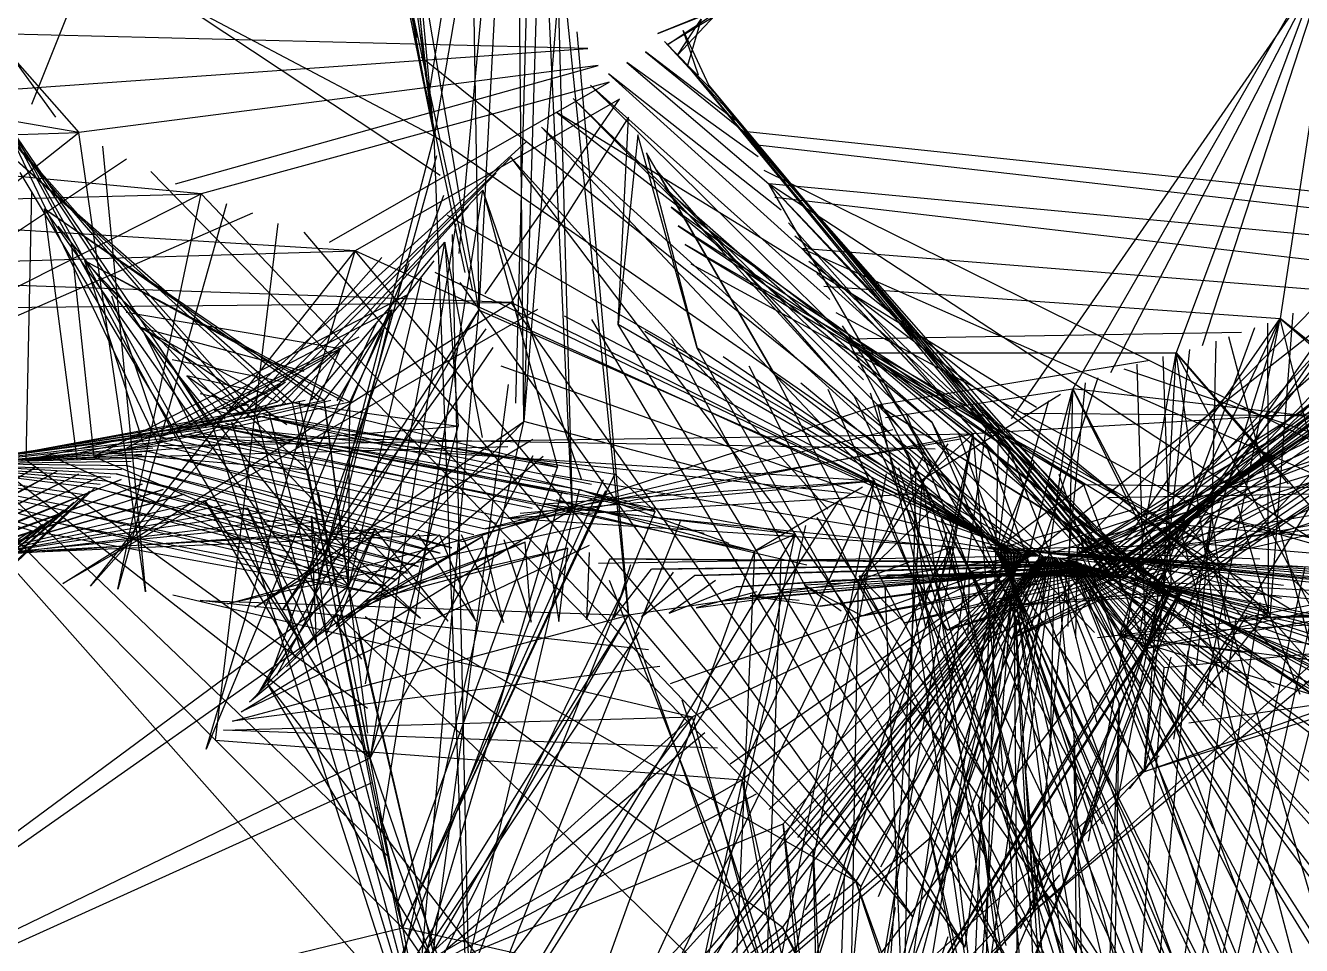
# Model space of a CAD drawing. Header units: metres. Extents: x -465 to 475, y -409 to 494.
# Drawn here: x -256.9 to -151, y -7.2 to 69.3 of the extents above; entities that cross this region are included whole.
import ezdxf

# ---------------------------------------------------------------- set-up
doc = ezdxf.new("R2010")
doc.units = ezdxf.units.M

msp = doc.modelspace()

# ---------------------------------------------------------------- linework, layer by layer
for p, q in [((-234.07, 140.1, -606.22), (-223, 60.1, -606.22)), ((-223.7, 65.05, -606.22), (-230.06, 135.52, -606.22)), ((-220.42, 48.77, -606.22), (-237.59, 128.63, -606.22)), ((-236.24, 126.09, -606.22), (-223, 60.1, -606.22)), ((-224.42, 68.3, -606.22), (-234.61, 123.04, -606.22)), ((-219.78, 47.23, -606.22), (-235.15, 118.38, -606.22)), ((-223.22, 61.75, -606.22), (-229.56, 116.7, -606.22)), ((-209.13, 116.68, -606.22), (-215.55, 36.38, -606.22)), ((-233.26, 114.7, -606.22), (-223, 60.1, -606.22)), ((-215.55, 36.38, -606.22), (-216.33, 112.95, -606.22)), ((-220.35, 110.22, -606.22), (-219.29, 45.64, -606.22)), ((-256.41, 62.76, -606.22), (-238.68, 107.08, -606.22)), ((-223, 60.1, -606.22), (-227, 104, -606.22)), ((-219.29, 45.64, -606.22), (-229, 103, -606.22)), ((-287.48, 100.09, -606.22), (-252.52, 60.39, -606.22)), ((-254.41, 61.66, -606.22), (-281.91, 99.58, -606.22)), ((-223.44, 63.4, -606.22), (-219.21, 90.19, -606.22)), ((-222.5, 56.81, -606.22), (-267.11, 86.42, -606.22)), ((-218.72, 85.24, -606.22), (-223, 60.1, -606.22)), ((-146.7, 84.75, -606.22), (-152.73, 44.94, -606.22)), ((-266.15, 82.9, -606.22), (-223, 60.1, -606.22)), ((-145.81, 83.66, -606.22), (-161.36, 42.08, -606.22)), ((-159.17, 42.69, -606.22), (-145.81, 83.66, -606.22)), ((-220.92, 50.35, -606.22), (-217.99, 82, -606.22)), ((-144.85, 82.62, -606.22), (-169.94, 39.1, -606.22)), ((-166.8, 40.44, -606.22), (-144.85, 82.62, -606.22)), ((-175.05, 36.61, -606.22), (-143.93, 81.55, -606.22)), ((-217.48, 80.43, -606.22), (-219.29, 45.64, -606.22)), ((-216.22, 37.9, -606.22), (-215.17, 76.02, -606.22)), ((-214.41, 74.54, -606.22), (-215.55, 36.38, -606.22)), ((-211.52, 29.1, -606.22), (-213.57, 73.11, -606.22)), ((-212.69, 71.71, -606.22), (-211.52, 29.1, -606.22)), ((-195.94, 72.07, -606.22), (-204.41, 68.61, -606.22)), ((-204.41, 68.61, -606.22), (-197.56, 71.33, -606.22)), ((-197.56, 71.33, -606.22), (-203.63, 67.69, -606.22)), ((-263.13, 70.48, -606.22), (-245.87, 34.37, -606.22)), ((-206.85, 20.28, -606.22), (-211.94, 70.23, -606.22)), ((-203.63, 67.69, -606.22), (-199.21, 70.62, -606.22)), ((-199.21, 70.62, -606.22), (-202.79, 66.83, -606.22)), ((-202.79, 66.83, -606.22), (-200.81, 69.82, -606.22)), ((-200.81, 69.82, -606.22), (-201.95, 65.96, -606.22)), ((-210.24, 67.38, -606.22), (-266.07, 68.77, -606.22)), ((-262.57, 68.74, -606.22), (-243.89, 35.15, -606.22)), ((-244.39, 34.96, -606.22), (-262.57, 68.74, -606.22)), ((-211.15, 68.77, -606.22), (-206.85, 20.28, -606.22)), ((-203.86, 67.96, -606.22), (-198.71, 62.4, -606.22)), ((-199.41, 63.39, -606.22), (-203.86, 67.96, -606.22)), ((-202.32, 68.87, -606.22), (-200.18, 64.31, -606.22)), ((-201.04, 65.17, -606.22), (-202.32, 68.87, -606.22)), ((-258.34, 63.97, -606.22), (-210.24, 67.38, -606.22)), ((-205.44, 67.11, -606.22), (-197.27, 60.47, -606.22)), ((-197.99, 61.43, -606.22), (-205.44, 67.11, -606.22)), ((-209.37, 65.96, -606.22), (-252.52, 60.39, -606.22)), ((-244.47, 56.14, -606.22), (-209.37, 65.96, -606.22)), ((-224.08, 66.67, -606.22), (-172.45, 25.17, -606.22)), ((-206.99, 66.22, -606.22), (-195.2, 56.12, -606.22)), ((-196.09, 58.36, -606.22), (-206.99, 66.22, -606.22)), ((-201.95, 65.96, -606.22), (-167, 23.93, -606.22)), ((-167.55, 24.1, -606.22), (-201.95, 65.96, -606.22)), ((-252.52, 60.39, -606.22), (-282.05, 65.51, -606.22)), ((-261.3, 65.32, -606.22), (-241.37, 36, -606.22)), ((-241.89, 35.86, -606.22), (-261.3, 65.32, -606.22)), ((-208.51, 65.28, -606.22), (-192.45, 50.75, -606.22)), ((-194.17, 53.93, -606.22), (-208.51, 65.28, -606.22)), ((-208.46, 64.58, -606.22), (-242.35, 55.3, -606.22)), ((-231.7, 51.29, -606.22), (-208.46, 64.58, -606.22)), ((-210.02, 64.32, -606.22), (-188.65, 43.22, -606.22)), ((-190.13, 46.52, -606.22), (-210.02, 64.32, -606.22)), ((-200.18, 64.31, -606.22), (-166.33, 23.67, -606.22)), ((-166.87, 23.87, -606.22), (-200.18, 64.31, -606.22)), ((-207.61, 63.16, -606.22), (-229.55, 50.56, -606.22)), ((-218.77, 46.99, -606.22), (-207.61, 63.16, -606.22)), ((-211.44, 63.23, -606.22), (-186.14, 37.74, -606.22)), ((-187.33, 39.84, -606.22), (-211.44, 63.23, -606.22)), ((-259.97, 61.92, -606.22), (-237.75, 36.84, -606.22)), ((-238.26, 36.71, -606.22), (-259.97, 61.92, -606.22)), ((-206.85, 61.68, -606.22), (-216.61, 46.26, -606.22)), ((-212.77, 62.04, -606.22), (-178.22, 35.35, -606.22)), ((-172.97, 37.54, -606.22), (-212.77, 62.04, -606.22)), ((-207.7, 44.44, -606.22), (-206.85, 61.68, -606.22)), ((-198.71, 62.4, -606.22), (-165.63, 23.48, -606.22)), ((-166.19, 23.64, -606.22), (-198.71, 62.4, -606.22)), ((-214.08, 60.83, -606.22), (-186.42, 31.45, -606.22)), ((-183.41, 33.03, -606.22), (-214.08, 60.83, -606.22)), ((-197.27, 60.47, -606.22), (-164.64, 23.32, -606.22)), ((-165.35, 23.44, -606.22), (-197.27, 60.47, -606.22)), ((-131.71, 53.58, -606.22), (-197.27, 60.47, -606.22)), ((-291.99, 29.21, -606.22), (-252.52, 60.39, -606.22)), ((-285.04, 59.36, -606.22), (-252.52, 60.39, -606.22)), ((-242.35, 55.3, -606.22), (-285.04, 59.36, -606.22)), ((-246.97, 22.23, -606.22), (-252.52, 60.39, -606.22)), ((-215.37, 59.58, -606.22), (-241.37, 36, -606.22)), ((-233.31, 20.44, -606.22), (-223, 60.1, -606.22)), ((-172.73, 25.18, -606.22), (-223, 60.1, -606.22)), ((-219.84, -23.15, -606.22), (-223, 60.1, -606.22)), ((-206.09, 60.2, -606.22), (-207.7, 44.44, -606.22)), ((-201.16, 42.47, -606.22), (-206.09, 60.2, -606.22)), ((-196.64, 59.43, -606.22), (-134.92, 52.42, -606.22)), ((-170.3, 24.93, -606.22), (-115.19, 60.01, -606.22)), ((-258.33, 58.66, -606.22), (-234.77, 37.96, -606.22)), ((-235.28, 37.82, -606.22), (-258.33, 58.66, -606.22)), ((-250.54, 59.27, -606.22), (-246.97, 22.23, -606.22)), ((-238.78, 36.59, -606.22), (-216.62, 58.31, -606.22)), ((-222.8, 58.45, -606.22), (-233.31, 20.44, -606.22)), ((-216.62, 58.31, -606.22), (-193, 27, -606.22)), ((-190.31, 29.1, -606.22), (-216.62, 58.31, -606.22)), ((-205.37, 58.71, -606.22), (-201.16, 42.47, -606.22)), ((-194.7, 40.26, -606.22), (-205.37, 58.71, -606.22)), ((-248.54, 58.19, -606.22), (-291.99, 29.21, -606.22)), ((-204.54, 57.27, -606.22), (-194.7, 40.26, -606.22)), ((-188.1, 38.51, -606.22), (-204.54, 57.27, -606.22)), ((-195.61, 57.25, -606.22), (-146.58, 33.05, -606.22)), ((-167.41, 24.06, -606.22), (-117.47, 57.31, -606.22)), ((-257.41, 57.08, -606.22), (-228.3, 8.42, -606.22)), ((-246.52, 57.14, -606.22), (-191.52, 0.72, -606.22)), ((-217.85, 57, -606.22), (-237.75, 36.84, -606.22)), ((-125.73, 56.35, -606.22), (-168.25, 24.25, -606.22)), ((-119.74, 57.11, -606.22), (-167, 23.93, -606.22)), ((-166.74, 23.81, -606.22), (-123.07, 56.4, -606.22)), ((-292.91, 29.75, -606.22), (-242.35, 55.3, -606.22)), ((-287.31, 54.13, -606.22), (-242.35, 55.3, -606.22)), ((-256.45, 55.53, -606.22), (-256.92, 33.16, -606.22)), ((-249.26, 22.45, -606.22), (-242.35, 55.3, -606.22)), ((-187.55, -2.3, -606.22), (-242.35, 55.3, -606.22)), ((-222.23, 55.16, -606.22), (-236.85, 14.57, -606.22)), ((-235.78, 37.65, -606.22), (-218.96, 55.61, -606.22)), ((-227.4, 2.32, -606.22), (-218.96, 55.61, -606.22)), ((-218.96, 55.61, -606.22), (-212.76, 32.58, -606.22)), ((-210.77, 31.58, -606.22), (-218.96, 55.61, -606.22)), ((-203.86, 55.76, -606.22), (-188.1, 38.51, -606.22)), ((-181.64, 36.29, -606.22), (-203.86, 55.76, -606.22)), ((-195.2, 56.12, -606.22), (-163.66, 23.08, -606.22)), ((-164.36, 23.26, -606.22), (-195.2, 56.12, -606.22)), ((-173.27, 18.32, -606.22), (-195.2, 56.12, -606.22)), ((-149.98, 26.52, -606.22), (-195.2, 56.12, -606.22)), ((-139.17, 50.83, -606.22), (-195.2, 56.12, -606.22)), ((-125.19, 55.58, -606.22), (-166.33, 23.67, -606.22)), ((-229.55, 50.56, -606.22), (-287.31, 54.13, -606.22)), ((-255.36, 54.06, -606.22), (-232.12, 38.16, -606.22)), ((-252.66, 33.24, -606.22), (-255.36, 54.06, -606.22)), ((-229.01, 16.61, -606.22), (-255.36, 54.06, -606.22)), ((-232.65, 38.15, -606.22), (-255.36, 54.06, -606.22)), ((-240.24, 54.46, -606.22), (-249.26, 22.45, -606.22)), ((-220.13, 54.25, -606.22), (-234.77, 37.96, -606.22)), ((-203.31, 54.19, -606.22), (-181.64, 36.29, -606.22)), ((-175.2, 34.02, -606.22), (-203.31, 54.19, -606.22)), ((-194.69, 55.02, -606.22), (-143.35, 49.04, -606.22)), ((-166.05, 23.6, -606.22), (-128.41, 54.46, -606.22)), ((-238.09, 53.7, -606.22), (-292.91, 29.75, -606.22)), ((-221.92, 53.53, -606.22), (-172.73, 25.18, -606.22)), ((-122.05, 53.29, -606.22), (-170.3, 24.93, -606.22)), ((-167.83, 24.17, -606.22), (-128.19, 53.61, -606.22)), ((-130.63, 53.93, -606.22), (-165.63, 23.48, -606.22)), ((-254.25, 52.61, -606.22), (-230.12, 22.68, -606.22)), ((-235.99, 52.82, -606.22), (-241.19, 9.9, -606.22)), ((-233.83, 52.1, -606.22), (-187.55, -2.3, -606.22)), ((-221.19, 52.81, -606.22), (-228.3, 8.42, -606.22)), ((-202.72, 52.64, -606.22), (-175.2, 34.02, -606.22)), ((-169.03, 31.11, -606.22), (-202.72, 52.64, -606.22)), ((-193.57, 52.88, -606.22), (-169.57, 25.93, -606.22)), ((-129.37, 52.2, -606.22), (-167.69, 24.14, -606.22)), ((-165.21, 23.41, -606.22), (-134.92, 52.42, -606.22)), ((-253.15, 51.16, -606.22), (-251.26, 33.43, -606.22)), ((-233.19, 38.16, -606.22), (-222.11, 51.28, -606.22)), ((-228.71, 14.58, -606.22), (-222.11, 51.28, -606.22)), ((-222.11, 51.28, -606.22), (-221, 36, -606.22)), ((-218.98, 35.04, -606.22), (-222.11, 51.28, -606.22)), ((-221.49, 51.92, -606.22), (-219.84, -23.15, -606.22)), ((-202.15, 51.08, -606.22), (-169.03, 31.11, -606.22)), ((-158.78, 26.16, -606.22), (-202.15, 51.08, -606.22)), ((-193.05, 51.8, -606.22), (-153.58, 20.09, -606.22)), ((-137.04, 51.62, -606.22), (-175.06, 18.31, -606.22)), ((-138.1, 51.21, -606.22), (-164.64, 23.32, -606.22)), ((-289.23, 48.77, -606.22), (-229.55, 50.56, -606.22)), ((-251.55, 22.69, -606.22), (-229.55, 50.56, -606.22)), ((-227.34, 50.01, -606.22), (-251.55, 22.69, -606.22)), ((-241.92, 9.14, -606.22), (-229.55, 50.56, -606.22)), ((-174.16, 25.34, -606.22), (-229.55, 50.56, -606.22)), ((-183.23, -4.8, -606.22), (-229.55, 50.56, -606.22)), ((-192.45, 50.75, -606.22), (-125, 21, -606.22)), ((-163.38, 23.01, -606.22), (-192.45, 50.75, -606.22)), ((-162.56, 19.09, -606.22), (-192.45, 50.75, -606.22)), ((-158.09, 14.27, -606.22), (-192.45, 50.75, -606.22)), ((-147.49, 47.15, -606.22), (-192.45, 50.75, -606.22)), ((-216.61, 46.26, -606.22), (-289.23, 48.77, -606.22)), ((-252.01, 49.72, -606.22), (-230, 38, -606.22)), ((-247.17, 34.63, -606.22), (-252.01, 49.72, -606.22)), ((-231.85, 28.59, -606.22), (-252.01, 49.72, -606.22)), ((-230.53, 38.05, -606.22), (-252.01, 49.72, -606.22)), ((-225.11, 49.51, -606.22), (-241.92, 9.14, -606.22)), ((-223.03, 49.74, -606.22), (-232.12, 38.16, -606.22)), ((-222.95, 48.79, -606.22), (-174.16, 25.34, -606.22)), ((-201.68, 49.49, -606.22), (-158.78, 26.16, -606.22)), ((-191.87, 49.69, -606.22), (-153.73, 20.63, -606.22)), ((-174.04, 24.85, -606.22), (-143.35, 49.04, -606.22)), ((-171.48, 18.36, -606.22), (-143.35, 49.04, -606.22)), ((-167.14, 23.97, -606.22), (-131.96, 49.58, -606.22)), ((-164.22, 23.22, -606.22), (-143.35, 49.04, -606.22)), ((-250.87, 48.3, -606.22), (-233.49, 32.37, -606.22)), ((-224.07, 48.29, -606.22), (-230.12, 22.68, -606.22)), ((-220.85, 47.93, -606.22), (-183.23, -4.8, -606.22)), ((-191.2, 48.68, -606.22), (-162.69, 22.79, -606.22)), ((-133.28, 48.29, -606.22), (-167, 23.93, -606.22)), ((-145.45, 48.16, -606.22), (-166.11, 18.55, -606.22)), ((-225.22, 46.91, -606.22), (-251.26, 33.43, -606.22)), ((-249.8, 46.82, -606.22), (-245.83, 35.1, -606.22)), ((-190.62, 47.62, -606.22), (-152.73, 44.94, -606.22)), ((-146.47, 47.65, -606.22), (-163.66, 23.08, -606.22)), ((-290.37, 45.55, -606.22), (-216.61, 46.26, -606.22)), ((-253.84, 22.9, -606.22), (-216.61, 46.26, -606.22)), ((-214.41, 45.68, -606.22), (-253.84, 22.9, -606.22)), ((-248.52, 34.19, -606.22), (-226.48, 45.65, -606.22)), ((-237.59, 13.81, -606.22), (-219.29, 45.64, -606.22)), ((-235.59, 20.71, -606.22), (-219.29, 45.64, -606.22)), ((-231.13, 26.66, -606.22), (-226.48, 45.65, -606.22)), ((-231.06, 38.08, -606.22), (-226.48, 45.65, -606.22)), ((-226.48, 45.65, -606.22), (-230, 38, -606.22)), ((-225.7, -27.35, -606.22), (-219.29, 45.64, -606.22)), ((-172.88, 25.18, -606.22), (-219.29, 45.64, -606.22)), ((-174.45, 25.34, -606.22), (-216.61, 46.26, -606.22)), ((-178.91, -7.3, -606.22), (-216.61, 46.26, -606.22)), ((-170.44, 24.96, -606.22), (-127.91, 45.68, -606.22)), ((-149.56, 46.21, -606.22), (-169.57, 25.93, -606.22)), ((-166.47, 23.71, -606.22), (-135.97, 45.76, -606.22)), ((-248.59, 45.45, -606.22), (-230.77, 42.45, -606.22)), ((-212.19, 45.16, -606.22), (-174.45, 25.34, -606.22)), ((-209.94, 44.84, -606.22), (-178.91, -7.3, -606.22)), ((-189.62, 45.43, -606.22), (-158.41, 28.58, -606.22)), ((-165.13, 27.12, -606.22), (-152.73, 44.94, -606.22)), ((-163.24, 22.97, -606.22), (-152.73, 44.94, -606.22)), ((-160.79, 19.37, -606.22), (-152.73, 44.94, -606.22)), ((-159.15, 12.76, -606.22), (-152.73, 44.94, -606.22)), ((-153.79, 44.55, -606.22), (-153.73, 20.63, -606.22)), ((-151.68, 45.39, -606.22), (-153.58, 20.09, -606.22)), ((-152.73, 44.94, -606.22), (-125, 21, -606.22)), ((-113.8, 13.91, -606.22), (-152.73, 44.94, -606.22)), ((-144.61, 11.96, -606.22), (-152.73, 44.94, -606.22)), ((-247.3, 44.16, -606.22), (-236, 38, -606.22)), ((-233.79, 40.53, -606.22), (-247.3, 44.16, -606.22)), ((-243.11, 35.9, -606.22), (-247.3, 44.16, -606.22)), ((-235.22, 36.09, -606.22), (-247.3, 44.16, -606.22)), ((-218.7, 44.08, -606.22), (-235.59, 20.71, -606.22)), ((-227.83, 44.47, -606.22), (-233.49, 32.37, -606.22)), ((-174.74, 25.33, -606.22), (-207.7, 44.44, -606.22)), ((-174.58, -9.78, -606.22), (-207.7, 44.44, -606.22)), ((-205.49, 43.88, -606.22), (-174.74, 25.33, -606.22)), ((-189.1, 44.33, -606.22), (-164.04, 7.25, -606.22)), ((-155.93, 43.78, -606.22), (-188.65, 43.22, -606.22)), ((-137.31, 44.5, -606.22), (-166.33, 23.67, -606.22)), ((-154.86, 44.16, -606.22), (-162.69, 22.79, -606.22)), ((-246.02, 42.85, -606.22), (-241.73, 36.24, -606.22)), ((-229.25, 43.39, -606.22), (-245.83, 35.1, -606.22)), ((-244.49, 35.55, -606.22), (-230.77, 42.45, -606.22)), ((-218.11, 42.53, -606.22), (-237.59, 13.81, -606.22)), ((-230.77, 42.45, -606.22), (-236, 38, -606.22)), ((-234.33, 34.24, -606.22), (-230.77, 42.45, -606.22)), ((-203.3, 43.26, -606.22), (-174.58, -9.78, -606.22)), ((-175.02, 25.33, -606.22), (-201.16, 42.47, -606.22)), ((-170.18, -12.15, -606.22), (-201.16, 42.47, -606.22)), ((-188.65, 43.22, -606.22), (-161.79, 22.36, -606.22)), ((-162.56, 22.74, -606.22), (-188.65, 43.22, -606.22)), ((-151.95, 20.81, -606.22), (-188.65, 43.22, -606.22)), ((-167.45, 2.9, -606.22), (-188.65, 43.22, -606.22)), ((-155.34, 14.99, -606.22), (-188.65, 43.22, -606.22)), ((-131.43, 42.41, -606.22), (-170.44, 24.96, -606.22)), ((-158.08, 43.04, -606.22), (-158.41, 28.58, -606.22)), ((-157.02, 43.43, -606.22), (-148.96, 12.98, -606.22)), ((-244.77, 41.52, -606.22), (-235.34, 39.64, -606.22)), ((-232.29, 41.51, -606.22), (-241.73, 36.24, -606.22)), ((-199, 41.78, -606.22), (-175.02, 25.33, -606.22)), ((-188.22, 42.09, -606.22), (-161.36, 42.08, -606.22)), ((-163.55, 41.45, -606.22), (-186.14, 37.74, -606.22)), ((-168.64, 1.49, -606.22), (-161.36, 42.08, -606.22)), ((-165.77, 23.52, -606.22), (-139.73, 41.72, -606.22)), ((-160.25, 42.35, -606.22), (-164.04, 7.25, -606.22)), ((-162.46, 41.78, -606.22), (-161.79, 22.36, -606.22)), ((-162.42, 22.69, -606.22), (-161.36, 42.08, -606.22)), ((-161.36, 42.08, -606.22), (-143, 21, -606.22)), ((-150.17, 20.98, -606.22), (-161.36, 42.08, -606.22)), ((-152.04, 31.19, -606.22), (-161.36, 42.08, -606.22)), ((-157.5, 15.55, -606.22), (-161.36, 42.08, -606.22)), ((-299.28, 40.38, -606.22), (-256.48, 27.33, -606.22)), ((-217.46, 40.99, -606.22), (-172.88, 25.18, -606.22)), ((-196.86, 40.99, -606.22), (-170.18, -12.15, -606.22)), ((-187.77, 40.96, -606.22), (-163.9, 17.51, -606.22)), ((-165.71, 40.76, -606.22), (-145.73, 33.96, -606.22)), ((-164.64, 41.13, -606.22), (-163.9, 17.51, -606.22)), ((-243.54, 40.17, -606.22), (-239, 37, -606.22)), ((-236.82, 38.64, -606.22), (-243.54, 40.17, -606.22)), ((-240.35, 36.57, -606.22), (-243.54, 40.17, -606.22)), ((-241.73, 36.24, -606.22), (-235.34, 39.64, -606.22)), ((-235.34, 39.64, -606.22), (-239, 37, -606.22)), ((-216.86, 39.44, -606.22), (-225.7, -27.35, -606.22)), ((-175.31, 25.36, -606.22), (-194.7, 40.26, -606.22)), ((-165.97, -14.83, -606.22), (-194.7, 40.26, -606.22)), ((-192.53, 39.59, -606.22), (-175.31, 25.36, -606.22)), ((-167.86, 40.01, -606.22), (-187.43, -19.44, -606.22)), ((-140.85, 40.26, -606.22), (-180.38, 19.03, -606.22)), ((-168.91, 39.59, -606.22), (-173.18, -4.31, -606.22)), ((-296.73, 39.13, -606.22), (-255.07, 28.08, -606.22)), ((-256, 27.56, -606.22), (-296.73, 39.13, -606.22)), ((-255.5, 33.12, -606.22), (-232.12, 38.16, -606.22)), ((-242.44, 38.71, -606.22), (-238.38, 37.77, -606.22)), ((-232.12, 38.16, -606.22), (-230.12, 22.68, -606.22)), ((-228.5, 10.47, -606.22), (-232.12, 38.16, -606.22)), ((-190.31, 39.05, -606.22), (-165.97, -14.83, -606.22)), ((-175.59, 25.44, -606.22), (-188.1, 38.51, -606.22)), ((-161.75, -17.49, -606.22), (-188.1, 38.51, -606.22)), ((-186.78, 38.76, -606.22), (-173.18, -4.31, -606.22)), ((-185.5, 36.71, -606.22), (-169.94, 39.1, -606.22)), ((-185.43, -19.14, -606.22), (-169.94, 39.1, -606.22)), ((-170.97, 38.62, -606.22), (-182.43, 31.52, -606.22)), ((-176.78, -8.49, -606.22), (-169.94, 39.1, -606.22)), ((-170.34, 19.33, -606.22), (-169.94, 39.1, -606.22)), ((-169.94, 39.1, -606.22), (-161, 22, -606.22)), ((-161.65, 22.31, -606.22), (-169.94, 39.1, -606.22)), ((-141.49, 35.75, -606.22), (-169.94, 39.1, -606.22)), ((-142.04, 38.85, -606.22), (-165.63, 23.48, -606.22)), ((-294.27, 37.72, -606.22), (-253.78, 29.01, -606.22)), ((-254.63, 28.37, -606.22), (-294.27, 37.72, -606.22)), ((-261.17, 33.07, -606.22), (-234.77, 37.96, -606.22)), ((-236.27, 37.43, -606.22), (-261.17, 33.07, -606.22)), ((-233.72, 38.12, -606.22), (-256.92, 33.16, -606.22)), ((-231.59, 38.13, -606.22), (-251.26, 33.43, -606.22)), ((-251.26, 33.43, -606.22), (-230, 38, -606.22)), ((-245.83, 35.1, -606.22), (-236, 38, -606.22)), ((-238.38, 37.77, -606.22), (-241.27, 37.32, -606.22)), ((-241.27, 37.32, -606.22), (-240, 37, -606.22)), ((-236.75, 37.19, -606.22), (-225.63, -5.71, -606.22)), ((-234.77, 37.96, -606.22), (-221, 36, -606.22)), ((-212.76, 32.58, -606.22), (-234.77, 37.96, -606.22)), ((-226.42, -1.67, -606.22), (-234.77, 37.96, -606.22)), ((-234.25, 38.07, -606.22), (-228.3, 8.42, -606.22)), ((-230.12, 22.68, -606.22), (-230, 38, -606.22)), ((-220.61, 26.41, -606.22), (-186.14, 37.74, -606.22)), ((-186.14, 37.74, -606.22), (-161, 22, -606.22)), ((-161.79, 22.36, -606.22), (-186.14, 37.74, -606.22)), ((-175.48, -7.18, -606.22), (-186.14, 37.74, -606.22)), ((-168.16, 18.84, -606.22), (-186.14, 37.74, -606.22)), ((-185.95, 37.76, -606.22), (-175.59, 25.44, -606.22)), ((-137.35, 37.74, -606.22), (-178.22, 35.35, -606.22)), ((-171.97, 38.08, -606.22), (-176.82, 20.98, -606.22)), ((-170.59, 24.98, -606.22), (-137.01, 37.85, -606.22)), ((-291.63, 36.69, -606.22), (-252.5, 29.96, -606.22)), ((-253.35, 29.33, -606.22), (-291.63, 36.69, -606.22)), ((-265.39, 32.56, -606.22), (-237.75, 36.84, -606.22)), ((-239.31, 36.49, -606.22), (-265.39, 32.56, -606.22)), ((-240.86, 36.13, -606.22), (-210.92, 30.72, -606.22)), ((-240.34, 36.25, -606.22), (-204.63, 28.9, -606.22)), ((-239.82, 36.36, -606.22), (-222.29, -21.81, -606.22)), ((-238.33, 13.05, -606.22), (-215.55, 36.38, -606.22)), ((-237.88, 20.91, -606.22), (-215.55, 36.38, -606.22)), ((-237.75, 36.84, -606.22), (-208, 32, -606.22)), ((-206.72, 29.69, -606.22), (-237.75, 36.84, -606.22)), ((-209.94, 31.14, -606.22), (-237.75, 36.84, -606.22)), ((-223.86, -15.84, -606.22), (-237.75, 36.84, -606.22)), ((-237.24, 37, -606.22), (-212.76, 32.58, -606.22)), ((-230.92, -32.3, -606.22), (-215.55, 36.38, -606.22)), ((-173.02, 25.19, -606.22), (-215.55, 36.38, -606.22)), ((-183.8, 37.01, -606.22), (-161.75, -17.49, -606.22)), ((-175.87, 25.51, -606.22), (-181.64, 36.29, -606.22)), ((-156.69, -21.82, -606.22), (-181.64, 36.29, -606.22)), ((-176.12, 36.22, -606.22), (-177.38, -18.8, -606.22)), ((-174.01, 37.08, -606.22), (-139.43, 36.76, -606.22)), ((-161.39, 22.19, -606.22), (-139.43, 36.76, -606.22)), ((-139.43, 36.76, -606.22), (-161, 22, -606.22)), ((-288.98, 35.65, -606.22), (-251.18, 30.86, -606.22)), ((-252.08, 30.29, -606.22), (-288.98, 35.65, -606.22)), ((-269.62, 32.11, -606.22), (-243.89, 35.15, -606.22)), ((-268.21, 32.2, -606.22), (-241.37, 36, -606.22)), ((-242.39, 35.69, -606.22), (-268.21, 32.2, -606.22)), ((-256.92, 33.16, -606.22), (-221, 36, -606.22)), ((-245.87, 34.37, -606.22), (-178.22, 35.35, -606.22)), ((-233.49, 32.37, -606.22), (-245.83, 35.1, -606.22)), ((-243.89, 35.15, -606.22), (-186.42, 31.45, -606.22)), ((-214.86, 29.14, -606.22), (-243.89, 35.15, -606.22)), ((-181.39, 34.08, -606.22), (-243.89, 35.15, -606.22)), ((-243.39, 35.32, -606.22), (-213.86, 29.51, -606.22)), ((-242.9, 35.53, -606.22), (-196.35, 25.6, -606.22)), ((-241.37, 36, -606.22), (-193, 27, -606.22)), ((-200.56, 27.07, -606.22), (-241.37, 36, -606.22)), ((-211.91, 30.34, -606.22), (-241.37, 36, -606.22)), ((-188.43, 30.38, -606.22), (-241.37, 36, -606.22)), ((-218.87, -33.65, -606.22), (-241.37, 36, -606.22)), ((-228.3, 8.42, -606.22), (-221, 36, -606.22)), ((-184.9, 35.67, -606.22), (-218.76, 27.46, -606.22)), ((-218.76, 27.46, -606.22), (-178.22, 35.35, -606.22)), ((-187.03, -16.28, -606.22), (-178.22, 35.35, -606.22)), ((-177.17, 35.78, -606.22), (-184.03, -14.14, -606.22)), ((-182.43, 31.52, -606.22), (-178.22, 35.35, -606.22)), ((-181.17, 21.95, -606.22), (-178.22, 35.35, -606.22)), ((-178.22, 35.35, -606.22), (-180, 26, -606.22)), ((-179.5, 35.51, -606.22), (-175.87, 25.51, -606.22)), ((-173.38, -19.28, -606.22), (-178.22, 35.35, -606.22)), ((-286.29, 34.75, -606.22), (-250.28, 31.43, -606.22)), ((-250.73, 31.14, -606.22), (-286.29, 34.75, -606.22)), ((-283.57, 33.94, -606.22), (-249.4, 32.03, -606.22)), ((-249.84, 31.73, -606.22), (-283.57, 33.94, -606.22)), ((-272.45, 31.86, -606.22), (-245.87, 34.37, -606.22)), ((-246.36, 34.15, -606.22), (-272.45, 31.86, -606.22)), ((-244.88, 34.76, -606.22), (-269.62, 32.11, -606.22)), ((-216.88, 34.28, -606.22), (-256.92, 33.16, -606.22)), ((-217.79, 27.89, -606.22), (-245.87, 34.37, -606.22)), ((-245.39, 34.59, -606.22), (-216.82, 28.33, -606.22)), ((-214.81, 34.89, -606.22), (-237.88, 20.91, -606.22)), ((-179.27, 34.9, -606.22), (-216.82, 28.33, -606.22)), ((-180.34, 34.53, -606.22), (-187.76, 23.17, -606.22)), ((-184.3, 34.62, -606.22), (-176.82, 20.98, -606.22)), ((-145.55, 34.58, -606.22), (-178.52, 23.84, -606.22)), ((-177.32, 34.86, -606.22), (-156.69, -21.82, -606.22)), ((-176.14, 25.6, -606.22), (-175.2, 34.02, -606.22)), ((-151.48, -25.96, -606.22), (-175.2, 34.02, -606.22)), ((-140.34, 34.39, -606.22), (-170.59, 24.98, -606.22)), ((-162.17, 22.56, -606.22), (-145.73, 33.96, -606.22)), ((-143.59, 34.81, -606.22), (-161.79, 22.36, -606.22)), ((-156.38, 19.96, -606.22), (-80.76, 34.3, -606.22)), ((-280.84, 33.18, -606.22), (-248.59, 32.71, -606.22)), ((-248.98, 32.35, -606.22), (-280.84, 33.18, -606.22)), ((-278.06, 32.62, -606.22), (-247.72, 33.33, -606.22)), ((-248.17, 33.04, -606.22), (-278.06, 32.62, -606.22)), ((-275.28, 32.04, -606.22), (-246.83, 33.91, -606.22)), ((-247.29, 33.64, -606.22), (-275.28, 32.04, -606.22)), ((-226.91, 0.32, -606.22), (-261.17, 33.07, -606.22)), ((-259.75, 33.06, -606.22), (-228.3, 8.42, -606.22)), ((-228.54, 12.53, -606.22), (-256.92, 33.16, -606.22)), ((-254.08, 33.17, -606.22), (-230.12, 22.68, -606.22)), ((-230.56, 24.69, -606.22), (-251.26, 33.43, -606.22)), ((-249.87, 33.75, -606.22), (-233.49, 32.37, -606.22)), ((-247.72, 33.33, -606.22), (-220.61, 26.41, -606.22)), ((-221.53, 25.88, -606.22), (-247.72, 33.33, -606.22)), ((-246.83, 33.91, -606.22), (-218.76, 27.46, -606.22)), ((-219.7, 26.96, -606.22), (-246.83, 33.91, -606.22)), ((-213.95, 33.46, -606.22), (-238.33, 13.05, -606.22)), ((-214.79, 33.51, -606.22), (-228.3, 8.42, -606.22)), ((-182.39, 33.53, -606.22), (-217.84, -39.73, -606.22)), ((-183.63, 33.62, -606.22), (-177.38, -18.8, -606.22)), ((-176.85, 18.4, -606.22), (-146.58, 33.05, -606.22)), ((-173.18, 32.97, -606.22), (-176.14, 25.6, -606.22)), ((-171.82, 25.44, -606.22), (-146.58, 33.05, -606.22)), ((-164.78, 23.36, -606.22), (-146.58, 33.05, -606.22)), ((-147.87, 33.14, -606.22), (-164.04, 7.25, -606.22)), ((-273.26, 22.55, -606.22), (-256.08, 32.59, -606.22)), ((-256.08, 32.59, -606.22), (-272.21, 22.7, -606.22)), ((-272.21, 22.7, -606.22), (-254.32, 32.26, -606.22)), ((-254.32, 32.26, -606.22), (-271.17, 22.92, -606.22)), ((-271.17, 22.92, -606.22), (-252.55, 32, -606.22)), ((-252.55, 32, -606.22), (-270.14, 23.2, -606.22)), ((-224.29, -13.83, -606.22), (-265.39, 32.56, -606.22)), ((-264, 32.82, -606.22), (-225.63, -5.71, -606.22)), ((-249.4, 32.03, -606.22), (-222.49, 25.42, -606.22)), ((-223.41, 24.9, -606.22), (-249.4, 32.03, -606.22)), ((-248.59, 32.71, -606.22), (-221.53, 25.88, -606.22)), ((-222.49, 25.42, -606.22), (-248.59, 32.71, -606.22)), ((-218.67, -41.55, -606.22), (-233.49, 32.37, -606.22)), ((-226.08, -3.7, -606.22), (-212.76, 32.58, -606.22)), ((-225.63, -5.71, -606.22), (-208, 32, -606.22)), ((-213.2, 31.97, -606.22), (-173.02, 25.19, -606.22)), ((-204.63, 28.9, -606.22), (-208, 32, -606.22)), ((-185.45, 32.03, -606.22), (-195.86, -22.92, -606.22)), ((-184.44, 32.56, -606.22), (-167.48, -20.6, -606.22)), ((-182.98, 32.6, -606.22), (-184.03, -14.14, -606.22)), ((-171.12, 32, -606.22), (-151.48, -25.96, -606.22)), ((-149.98, 32.22, -606.22), (-163.9, 17.51, -606.22)), ((-293.96, -9.71, -606.22), (-251.18, 30.86, -606.22)), ((-270.14, 23.2, -606.22), (-250.77, 31.78, -606.22)), ((-250.77, 31.78, -606.22), (-269.12, 23.51, -606.22)), ((-269.12, 23.51, -606.22), (-248.99, 31.55, -606.22)), ((-248.99, 31.55, -606.22), (-268.08, 23.71, -606.22)), ((-268.08, 23.71, -606.22), (-247.24, 31.18, -606.22)), ((-247.24, 31.18, -606.22), (-267.03, 23.9, -606.22)), ((-251.18, 30.86, -606.22), (-224.31, 24.33, -606.22)), ((-225.2, 23.76, -606.22), (-251.18, 30.86, -606.22)), ((-250.28, 31.43, -606.22), (-223.41, 24.9, -606.22)), ((-224.31, 24.33, -606.22), (-250.28, 31.43, -606.22)), ((-208.95, 31.52, -606.22), (-225.63, -5.71, -606.22)), ((-218.03, -37.68, -606.22), (-186.42, 31.45, -606.22)), ((-215.85, 28.76, -606.22), (-186.42, 31.45, -606.22)), ((-186.42, 31.45, -606.22), (-213.86, 29.51, -606.22)), ((-197.26, -24.13, -606.22), (-186.42, 31.45, -606.22)), ((-187.43, 30.92, -606.22), (-196.35, 25.6, -606.22)), ((-189.91, 23.76, -606.22), (-186.42, 31.45, -606.22)), ((-165.47, -20.8, -606.22), (-186.42, 31.45, -606.22)), ((-185.53, -15.2, -606.22), (-182.43, 31.52, -606.22)), ((-175.37, -18.95, -606.22), (-182.43, 31.52, -606.22)), ((-178.98, 21.54, -606.22), (-182.43, 31.52, -606.22)), ((-176.41, 25.71, -606.22), (-169.03, 31.11, -606.22)), ((-132.4, 30.66, -606.22), (-169.03, 31.11, -606.22)), ((-145.98, -29.72, -606.22), (-169.03, 31.11, -606.22)), ((-294.19, -7.17, -606.22), (-252.5, 29.96, -606.22)), ((-251.63, 30.58, -606.22), (-293.96, -9.71, -606.22)), ((-267.03, 23.9, -606.22), (-245.51, 30.72, -606.22)), ((-245.51, 30.72, -606.22), (-265.99, 24.1, -606.22)), ((-265.99, 24.1, -606.22), (-243.76, 30.33, -606.22)), ((-243.76, 30.33, -606.22), (-264.97, 24.41, -606.22)), ((-264.97, 24.41, -606.22), (-242.04, 29.82, -606.22)), ((-252.5, 29.96, -606.22), (-225.2, 23.76, -606.22)), ((-226.13, 23.24, -606.22), (-252.5, 29.96, -606.22)), ((-242.04, 29.82, -606.22), (-233.62, 17.33, -606.22)), ((-234.47, 16.69, -606.22), (-242.04, 29.82, -606.22)), ((-232.62, 30.5, -606.22), (-218.67, -41.55, -606.22)), ((-212.38, 30.52, -606.22), (-230.92, -32.3, -606.22)), ((-208.76, 30.6, -606.22), (-225.63, -5.71, -606.22)), ((-222.8, -19.82, -606.22), (-210.92, 30.72, -606.22)), ((-189.4, 29.78, -606.22), (-222.29, -21.81, -606.22)), ((-181.92, 30.43, -606.22), (-216.82, 28.33, -606.22)), ((-212.87, 29.88, -606.22), (-196.35, 25.6, -606.22)), ((-210.92, 30.72, -606.22), (-204.63, 28.9, -606.22)), ((-198.49, 26.24, -606.22), (-210.92, 30.72, -606.22)), ((-148.45, 29.87, -606.22), (-175.06, 18.31, -606.22)), ((-167.01, 30.06, -606.22), (-132.4, 30.66, -606.22)), ((-154.17, 30.33, -606.22), (-162.69, 22.79, -606.22)), ((-134.26, 30.68, -606.22), (-158.78, 26.16, -606.22)), ((-156.59, 25.53, -606.22), (-134.26, 30.68, -606.22)), ((-294.63, -4.65, -606.22), (-253.78, 29.01, -606.22)), ((-254.21, 28.7, -606.22), (-294.63, -4.65, -606.22)), ((-252.93, 29.66, -606.22), (-294.19, -7.17, -606.22)), ((-240.28, 29.45, -606.22), (-263.94, 24.69, -606.22)), ((-263.94, 24.69, -606.22), (-238.51, 29.21, -606.22)), ((-236.74, 28.9, -606.22), (-262.9, 24.91, -606.22)), ((-253.78, 29.01, -606.22), (-226.13, 23.24, -606.22)), ((-227.05, 22.71, -606.22), (-253.78, 29.01, -606.22)), ((-240.16, 21.21, -606.22), (-211.52, 29.1, -606.22)), ((-239.03, 12.25, -606.22), (-211.52, 29.1, -606.22)), ((-238.51, 29.21, -606.22), (-232.78, 17.98, -606.22)), ((-233.62, 17.33, -606.22), (-238.51, 29.21, -606.22)), ((-237.59, -39.21, -606.22), (-211.52, 29.1, -606.22)), ((-234.96, 28.71, -606.22), (-224.12, 20.02, -606.22)), ((-223.27, -17.81, -606.22), (-204.63, 28.9, -606.22)), ((-213.86, 29.51, -606.22), (-193, 27, -606.22)), ((-192.04, 24.43, -606.22), (-213.86, 29.51, -606.22)), ((-173.16, 25.21, -606.22), (-211.52, 29.1, -606.22)), ((-181.39, 29.34, -606.22), (-187.76, 23.17, -606.22)), ((-164.97, 29.04, -606.22), (-176.41, 25.71, -606.22)), ((-170.73, 24.99, -606.22), (-145.54, 29.4, -606.22)), ((-163.77, -42.44, -606.22), (-145.54, 29.4, -606.22)), ((-156.25, 29.35, -606.22), (-153.73, 20.63, -606.22)), ((-295.47, -2.23, -606.22), (-255.07, 28.08, -606.22)), ((-255.54, 27.82, -606.22), (-295.47, -2.23, -606.22)), ((-262.9, 24.91, -606.22), (-233.18, 28.5, -606.22)), ((-231.42, 28.15, -606.22), (-261.86, 25.14, -606.22)), ((-255.07, 28.08, -606.22), (-227.05, 22.71, -606.22)), ((-227.92, 22.1, -606.22), (-255.07, 28.08, -606.22)), ((-210.77, 27.61, -606.22), (-240.16, 21.21, -606.22)), ((-233.18, 28.5, -606.22), (-231.96, 18.65, -606.22)), ((-224.12, 20.02, -606.22), (-233.18, 28.5, -606.22)), ((-232.78, 17.98, -606.22), (-233.18, 28.5, -606.22)), ((-229.68, 27.73, -606.22), (-221.84, 19.79, -606.22)), ((-202.56, 28.06, -606.22), (-222.29, -21.81, -606.22)), ((-216.82, 28.33, -606.22), (-180, 26, -606.22)), ((-192.14, 27.74, -606.22), (-205.52, -31.45, -606.22)), ((-191.21, 28.4, -606.22), (-159.44, -21.01, -606.22)), ((-180.87, 28.25, -606.22), (-167.48, -20.6, -606.22)), ((-147.27, 27.73, -606.22), (-170.73, 24.99, -606.22)), ((-149.3, 28.24, -606.22), (-164.64, 23.32, -606.22)), ((-162.97, 22.89, -606.22), (-158.41, 28.58, -606.22)), ((-162.96, 27.97, -606.22), (-105.04, 22.92, -606.22)), ((-161.56, 9.97, -606.22), (-158.41, 28.58, -606.22)), ((-160.61, 27.9, -606.22), (-153.58, 20.09, -606.22)), ((-159.64, 16.18, -606.22), (-158.41, 28.58, -606.22)), ((-158.41, 28.58, -606.22), (-125, 21, -606.22)), ((-157.25, 19.93, -606.22), (-158.41, 28.58, -606.22)), ((-118.42, 17.23, -606.22), (-158.41, 28.58, -606.22)), ((-296.56, 0.08, -606.22), (-256.48, 27.33, -606.22)), ((-261.86, 25.14, -606.22), (-227.91, 27.43, -606.22)), ((-226.13, 27.25, -606.22), (-260.82, 25.35, -606.22)), ((-260.82, 25.35, -606.22), (-222.56, 26.96, -606.22)), ((-256.48, 27.33, -606.22), (-227.92, 22.1, -606.22)), ((-231.96, 18.65, -606.22), (-227.91, 27.43, -606.22)), ((-227.91, 27.43, -606.22), (-231.13, 19.32, -606.22)), ((-231.13, 19.32, -606.22), (-222.56, 26.96, -606.22)), ((-222.56, 26.96, -606.22), (-230.32, 20, -606.22)), ((-230.32, 20, -606.22), (-218.98, 26.82, -606.22)), ((-218.98, 26.82, -606.22), (-229.56, 20.75, -606.22)), ((-221.84, 19.79, -606.22), (-227.91, 27.43, -606.22)), ((-224.35, 27.02, -606.22), (-219.54, 19.77, -606.22)), ((-219.54, 19.77, -606.22), (-222.56, 26.96, -606.22)), ((-222.29, -21.81, -606.22), (-193, 27, -606.22)), ((-220.76, 26.98, -606.22), (-217.24, 19.66, -606.22)), ((-217.24, 19.66, -606.22), (-218.98, 26.82, -606.22)), ((-217.21, 26.56, -606.22), (-214.94, 19.71, -606.22)), ((-205.52, -31.45, -606.22), (-193, 27, -606.22)), ((-196.35, 25.6, -606.22), (-193, 27, -606.22)), ((-180.43, 27.13, -606.22), (-195.86, -22.92, -606.22)), ((-159.44, -21.01, -606.22), (-193, 27, -606.22)), ((-167.38, 26.61, -606.22), (-163.66, 23.08, -606.22)), ((-162.86, 27.42, -606.22), (-148.96, 12.98, -606.22)), ((-160.91, 26.98, -606.22), (-145.98, -29.72, -606.22)), ((-210.11, 26.08, -606.22), (-239.03, 12.25, -606.22)), ((-229.56, 20.75, -606.22), (-215.43, 26.34, -606.22)), ((-215.43, 26.34, -606.22), (-228.73, 21.41, -606.22)), ((-228.73, 21.41, -606.22), (-211.88, 25.85, -606.22)), ((-211.88, 25.85, -606.22), (-227.92, 22.1, -606.22)), ((-218.35, -35.65, -606.22), (-196.35, 25.6, -606.22)), ((-217.84, -39.73, -606.22), (-180, 26, -606.22)), ((-214.94, 19.71, -606.22), (-215.43, 26.34, -606.22)), ((-213.64, 26.15, -606.22), (-212.64, 19.76, -606.22)), ((-212.64, 19.76, -606.22), (-211.88, 25.85, -606.22)), ((-210.12, 25.48, -606.22), (-210.35, 19.92, -606.22)), ((-198.6, -25.39, -606.22), (-196.35, 25.6, -606.22)), ((-195.86, -22.92, -606.22), (-180, 26, -606.22)), ((-187.76, 23.17, -606.22), (-180, 26, -606.22)), ((-167.48, -20.6, -606.22), (-180, 26, -606.22)), ((-177.07, 25.98, -606.22), (-122.93, 20.03, -606.22)), ((-176.94, 25.93, -606.22), (-131.89, 21.6, -606.22)), ((-127.39, 20.94, -606.22), (-176.94, 25.93, -606.22)), ((-176.8, 25.89, -606.22), (-140.88, 23.02, -606.22)), ((-136.41, 22.2, -606.22), (-176.8, 25.89, -606.22)), ((-176.67, 25.83, -606.22), (-149.93, 24.09, -606.22)), ((-145.4, 23.58, -606.22), (-176.67, 25.83, -606.22)), ((-176.54, 25.77, -606.22), (-158.78, 26.16, -606.22)), ((-154.4, 24.94, -606.22), (-176.54, 25.77, -606.22)), ((-150.16, -26.98, -606.22), (-176.41, 25.71, -606.22)), ((-176.27, 25.66, -606.22), (-151.48, -25.96, -606.22)), ((-155.4, -22.88, -606.22), (-176.14, 25.6, -606.22)), ((-176, 25.55, -606.22), (-156.69, -21.82, -606.22)), ((-160.46, -18.54, -606.22), (-175.87, 25.51, -606.22)), ((-175.73, 25.48, -606.22), (-161.75, -17.49, -606.22)), ((-164.49, -15.61, -606.22), (-175.59, 25.44, -606.22)), ((-169.69, 18.36, -606.22), (-169.57, 25.93, -606.22)), ((-169.57, 25.93, -606.22), (-166.11, 18.55, -606.22)), ((-163.94, 23.16, -606.22), (-169.57, 25.93, -606.22)), ((-152.62, 21.67, -606.22), (-169.57, 25.93, -606.22)), ((-148.87, 25.94, -606.22), (-163.77, -42.44, -606.22)), ((-106.53, 21.69, -606.22), (-158.78, 26.16, -606.22)), ((-141.66, -32.22, -606.22), (-158.78, 26.16, -606.22)), ((-172.59, 25.18, -606.22), (-212.12, -17.45, -606.22)), ((-210.35, 19.92, -606.22), (-208.41, 24.95, -606.22)), ((-209.99, -16.34, -606.22), (-172.45, 25.17, -606.22)), ((-209.35, 24.6, -606.22), (-173.16, 25.21, -606.22)), ((-208.41, 24.95, -606.22), (-169.35, 24.6, -606.22)), ((-169.48, 24.66, -606.22), (-208.41, 24.95, -606.22)), ((-206.68, 24.47, -606.22), (-208.06, 20.06, -606.22)), ((-173.31, 25.23, -606.22), (-206.85, 20.28, -606.22)), ((-172.45, 25.17, -606.22), (-205.75, -14.08, -606.22)), ((-169.21, 24.55, -606.22), (-204.93, 24.11, -606.22)), ((-204.93, 24.11, -606.22), (-169.08, 24.5, -606.22)), ((-203.79, -12.69, -606.22), (-172.3, 25.16, -606.22)), ((-203.37, 14.6, -606.22), (-173.31, 25.23, -606.22)), ((-173.45, 25.25, -606.22), (-201.53, 11.83, -606.22)), ((-168.94, 24.45, -606.22), (-201.38, 23.58, -606.22)), ((-201.38, 23.58, -606.22), (-168.81, 24.41, -606.22)), ((-172.3, 25.16, -606.22), (-199.91, -9.86, -606.22)), ((-198.41, 7.93, -606.22), (-173.45, 25.25, -606.22)), ((-197.89, -8.56, -606.22), (-172.16, 25.16, -606.22)), ((-173.59, 25.28, -606.22), (-197.4, 6.6, -606.22)), ((-194.21, 24.96, -606.22), (-195.86, -22.92, -606.22)), ((-195.16, 4.14, -606.22), (-173.59, 25.28, -606.22)), ((-172.16, 25.16, -606.22), (-194.06, -5.66, -606.22)), ((-173.73, 25.31, -606.22), (-194, 2.95, -606.22)), ((-192.79, 1.8, -606.22), (-173.73, 25.31, -606.22)), ((-192.15, -4.2, -606.22), (-172.01, 25.15, -606.22)), ((-173.87, 25.33, -606.22), (-191.52, 0.72, -606.22)), ((-190.21, -0.3, -606.22), (-173.87, 25.33, -606.22)), ((-172.01, 25.15, -606.22), (-187.98, -1.82, -606.22)), ((-174.02, 25.34, -606.22), (-187.55, -2.3, -606.22)), ((-186.09, -3.1, -606.22), (-174.16, 25.34, -606.22)), ((-185.89, -0.64, -606.22), (-171.87, 25.14, -606.22)), ((-174.31, 25.35, -606.22), (-183.23, -4.8, -606.22)), ((-171.87, 25.14, -606.22), (-181.76, 1.81, -606.22)), ((-181.75, -5.56, -606.22), (-174.45, 25.34, -606.22)), ((-179.75, 3.14, -606.22), (-171.73, 25.12, -606.22)), ((-174.59, 25.34, -606.22), (-178.91, -7.3, -606.22)), ((-171.73, 25.12, -606.22), (-177.79, 4.53, -606.22)), ((-177.44, -8.09, -606.22), (-174.74, 25.33, -606.22)), ((-175.89, 5.99, -606.22), (-171.58, 25.11, -606.22)), ((-175.45, 25.4, -606.22), (-165.97, -14.83, -606.22)), ((-168.8, -13.08, -606.22), (-175.31, 25.36, -606.22)), ((-175.17, 25.34, -606.22), (-170.18, -12.15, -606.22)), ((-173.12, -10.59, -606.22), (-175.02, 25.33, -606.22)), ((-174.88, 25.32, -606.22), (-174.58, -9.78, -606.22)), ((-171.58, 25.11, -606.22), (-173.87, 7.29, -606.22)), ((-171.82, 8.55, -606.22), (-171.44, 25.09, -606.22)), ((-171.44, 25.09, -606.22), (-169.83, 9.89, -606.22)), ((-171.3, 25.08, -606.22), (-166.11, 12.94, -606.22)), ((-167.95, 11.4, -606.22), (-171.3, 25.08, -606.22)), ((-171.15, 25.06, -606.22), (-162.36, 15.93, -606.22)), ((-164.31, 14.53, -606.22), (-171.15, 25.06, -606.22)), ((-171.01, 25.03, -606.22), (-156.38, 19.96, -606.22)), ((-158.36, 18.6, -606.22), (-171.01, 25.03, -606.22)), ((-170.87, 25.01, -606.22), (-150.64, 24.31, -606.22)), ((-152.46, 22.74, -606.22), (-170.87, 25.01, -606.22)), ((-170.16, 24.89, -606.22), (-146.55, -34.4, -606.22)), ((-170.02, 24.85, -606.22), (-141.27, -32.42, -606.22)), ((-145.5, -33.97, -606.22), (-170.02, 24.85, -606.22)), ((-169.89, 24.81, -606.22), (-136.34, -29.71, -606.22)), ((-140.27, -31.91, -606.22), (-169.89, 24.81, -606.22)), ((-169.75, 24.76, -606.22), (-131.65, -26.6, -606.22)), ((-135.37, -29.14, -606.22), (-169.75, 24.76, -606.22)), ((-169.62, 24.7, -606.22), (-127.22, -23.13, -606.22)), ((-130.82, -25.84, -606.22), (-169.62, 24.7, -606.22)), ((-169.35, 24.6, -606.22), (-122.77, -19.67, -606.22)), ((-126.3, -22.48, -606.22), (-169.35, 24.6, -606.22)), ((-169.08, 24.5, -606.22), (-117.04, -14.28, -606.22)), ((-121.91, -18.95, -606.22), (-169.08, 24.5, -606.22)), ((-168.81, 24.41, -606.22), (-111.07, -7.55, -606.22)), ((-116.35, -13.39, -606.22), (-168.81, 24.41, -606.22)), ((-152.18, 24.41, -606.22), (-106.53, 21.69, -606.22)), ((-208.06, 20.06, -606.22), (-204.93, 24.11, -606.22)), ((-203.15, 23.85, -606.22), (-205.76, 20.15, -606.22)), ((-205.76, 20.15, -606.22), (-201.38, 23.58, -606.22)), ((-199.01, 21.48, -606.22), (-168.25, 24.25, -606.22)), ((-168.67, 24.37, -606.22), (-197.92, 22.63, -606.22)), ((-197.92, 22.63, -606.22), (-168.53, 24.33, -606.22)), ((-167.97, 24.19, -606.22), (-196.74, 21.88, -606.22)), ((-194.5, 22.39, -606.22), (-167.69, 24.14, -606.22)), ((-168.39, 24.29, -606.22), (-194.43, 21.82, -606.22)), ((-194.43, 21.82, -606.22), (-168.25, 24.25, -606.22)), ((-167.27, 24.01, -606.22), (-192.23, 22.77, -606.22)), ((-168.11, 24.22, -606.22), (-190.93, 21.04, -606.22)), ((-190.93, 21.04, -606.22), (-167.69, 24.14, -606.22)), ((-189.97, 23.19, -606.22), (-167, 23.93, -606.22)), ((-166.6, 23.76, -606.22), (-187.7, 23.51, -606.22)), ((-187.7, 23.51, -606.22), (-183.91, 19.65, -606.22)), ((-185.68, 19.88, -606.22), (-187.7, 23.51, -606.22)), ((-167.69, 24.14, -606.22), (-187.44, 20.22, -606.22)), ((-187.44, 20.22, -606.22), (-167, 23.93, -606.22)), ((-185.4, 23.64, -606.22), (-166.33, 23.67, -606.22)), ((-167, 23.93, -606.22), (-183.91, 19.65, -606.22)), ((-183.91, 19.65, -606.22), (-166.33, 23.67, -606.22)), ((-183.1, 23.55, -606.22), (-180.38, 19.03, -606.22)), ((-165.91, 23.55, -606.22), (-183.1, 23.55, -606.22)), ((-182.16, 19.25, -606.22), (-183.1, 23.55, -606.22)), ((-180.81, 23.59, -606.22), (-165.63, 23.48, -606.22)), ((-166.33, 23.67, -606.22), (-180.38, 19.03, -606.22)), ((-180.38, 19.03, -606.22), (-165.63, 23.48, -606.22)), ((-178.63, 18.64, -606.22), (-178.52, 23.84, -606.22)), ((-178.52, 23.84, -606.22), (-175.06, 18.31, -606.22)), ((-164.92, 23.38, -606.22), (-178.52, 23.84, -606.22)), ((-176.26, 24.25, -606.22), (-164.64, 23.32, -606.22)), ((-165.49, 23.45, -606.22), (-175.06, 18.31, -606.22)), ((-175.06, 18.31, -606.22), (-164.64, 23.32, -606.22)), ((-168.53, 24.33, -606.22), (-106.23, -1.32, -606.22)), ((-110.35, -6.68, -606.22), (-168.53, 24.33, -606.22)), ((-168.25, 24.25, -606.22), (-99.65, 6.37, -606.22)), ((-103.91, 1.14, -606.22), (-168.25, 24.25, -606.22)), ((-165.63, 23.48, -606.22), (-99.37, 1.63, -606.22)), ((-165.06, 23.4, -606.22), (-125.84, 5.03, -606.22)), ((-164.88, -42.67, -606.22), (-150.64, 24.31, -606.22)), ((-164.64, 23.32, -606.22), (-110.8, 11.6, -606.22)), ((-100.74, 2.95, -606.22), (-164.64, 23.32, -606.22)), ((-130.17, 6.11, -606.22), (-164.64, 23.32, -606.22)), ((-162.36, 15.93, -606.22), (-77.8, 23.93, -606.22)), ((-77.8, 23.93, -606.22), (-156.38, 19.96, -606.22)), ((-294.64, -25.02, -606.22), (-230.12, 22.68, -606.22)), ((-215.67, -39.41, -606.22), (-230.12, 22.68, -606.22)), ((-208.47, 23.18, -606.22), (-181.46, -45.28, -606.22)), ((-199.64, 23.15, -606.22), (-203.48, 20.44, -606.22)), ((-203.48, 20.44, -606.22), (-197.92, 22.63, -606.22)), ((-195.43, -20.42, -606.22), (-162.69, 22.79, -606.22)), ((-192.23, 22.77, -606.22), (-187.44, 20.22, -606.22)), ((-189.2, 20.6, -606.22), (-192.23, 22.77, -606.22)), ((-188.47, -17.43, -606.22), (-187.76, 23.17, -606.22)), ((-162.04, 22.49, -606.22), (-187.43, -19.44, -606.22)), ((-187.43, -19.44, -606.22), (-161.79, 22.36, -606.22)), ((-185.57, 22.75, -606.22), (-184.03, -14.14, -606.22)), ((-183.36, 22.41, -606.22), (-177.38, -18.8, -606.22)), ((-174.3, -5.77, -606.22), (-161.79, 22.36, -606.22)), ((-161.92, 22.42, -606.22), (-173.18, -4.31, -606.22)), ((-166.31, 4.35, -606.22), (-162.69, 22.79, -606.22)), ((-164.5, 23.29, -606.22), (-166.11, 18.55, -606.22)), ((-166, 18.27, -606.22), (-161.79, 22.36, -606.22)), ((-164.34, 18.83, -606.22), (-163.66, 23.08, -606.22)), ((-164.08, 23.19, -606.22), (-136.32, 8.74, -606.22)), ((-162.83, 22.84, -606.22), (-164.04, 7.25, -606.22)), ((-162.3, 22.62, -606.22), (-163.9, 17.51, -606.22)), ((-163.8, 23.11, -606.22), (-153.58, 20.09, -606.22)), ((-163.66, 23.08, -606.22), (-125, 21, -606.22)), ((-112.28, 12.78, -606.22), (-163.66, 23.08, -606.22)), ((-156.98, 15.74, -606.22), (-163.66, 23.08, -606.22)), ((-142.46, 11.37, -606.22), (-163.66, 23.08, -606.22)), ((-163.52, 23.05, -606.22), (-153.73, 20.63, -606.22)), ((-163.1, 22.93, -606.22), (-148.96, 12.98, -606.22)), ((-162.69, 22.79, -606.22), (-143, 21, -606.22)), ((-153.73, 20.63, -606.22), (-162.69, 22.79, -606.22)), ((-153.23, 14.26, -606.22), (-162.69, 22.79, -606.22)), ((-151.71, 23.27, -606.22), (-136.32, 8.74, -606.22)), ((-244.69, 21.97, -606.22), (-201.53, 11.83, -606.22)), ((-242.44, 21.5, -606.22), (-206.85, 20.28, -606.22)), ((-205.19, 17.4, -606.22), (-242.44, 21.5, -606.22)), ((-207.6, 21.76, -606.22), (-237.59, -39.21, -606.22)), ((-196.18, 22.22, -606.22), (-201.22, 20.88, -606.22)), ((-201.22, 20.88, -606.22), (-194.43, 21.82, -606.22)), ((-196.74, 21.88, -606.22), (-190.93, 21.04, -606.22)), ((-192.67, 21.5, -606.22), (-196.74, 21.88, -606.22)), ((-161.13, 22.06, -606.22), (-184.03, -14.14, -606.22)), ((-184.03, -14.14, -606.22), (-161, 22, -606.22)), ((-161.26, 22.13, -606.22), (-177.38, -18.8, -606.22)), ((-177.38, -18.8, -606.22), (-161, 22, -606.22)), ((-161.52, 22.25, -606.22), (-176.82, 20.98, -606.22)), ((-176.82, 20.98, -606.22), (-161, 22, -606.22)), ((-154.41, 21.34, -606.22), (-164.88, -42.67, -606.22)), ((-102.04, 21.61, -606.22), (-153.58, 20.09, -606.22)), ((-229.66, 20.67, -606.22), (-294.64, -25.02, -606.22)), ((-244.93, -45.41, -606.22), (-206.85, 20.28, -606.22)), ((-239.75, 11.47, -606.22), (-206.85, 20.28, -606.22)), ((-236.06, 15.28, -606.22), (-233.31, 20.44, -606.22)), ((-235.26, 15.98, -606.22), (-231.01, 20.33, -606.22)), ((-232.06, -20.14, -606.22), (-206.85, 20.28, -606.22)), ((-231.01, 20.33, -606.22), (-199.91, -9.86, -606.22)), ((-228.72, 20.18, -606.22), (-194.06, -5.66, -606.22)), ((-183.69, -44.96, -606.22), (-206.85, 20.28, -606.22)), ((-183.42, -18.98, -606.22), (-176.82, 20.98, -606.22)), ((-178.09, -9.79, -606.22), (-176.82, 20.98, -606.22)), ((-174.7, 20.26, -606.22), (-173.18, -4.31, -606.22)), ((-173.18, -4.31, -606.22), (-143, 21, -606.22)), ((-144.79, 20.98, -606.22), (-173.18, -4.31, -606.22)), ((-166.11, 18.55, -606.22), (-125, 21, -606.22)), ((-165.25, 5.86, -606.22), (-153.73, 20.63, -606.22)), ((-164.04, 7.25, -606.22), (-125, 21, -606.22)), ((-155.49, 20.28, -606.22), (-164.04, 7.25, -606.22)), ((-163.9, 17.51, -606.22), (-143, 21, -606.22)), ((-148.37, 21, -606.22), (-163.9, 17.51, -606.22)), ((-151.07, 13.7, -606.22), (-153.73, 20.63, -606.22)), ((-153.58, 20.09, -606.22), (-104, 21, -606.22)), ((-226.42, 20.14, -606.22), (-187.98, -1.82, -606.22)), ((-172.54, 19.72, -606.22), (-187.43, -19.44, -606.22)), ((-167.89, 18.43, -606.22), (-153.58, 20.09, -606.22)), ((-165.95, -43, -606.22), (-156.38, 19.96, -606.22)), ((-123.36, 20.05, -606.22), (-164.04, 7.25, -606.22)), ((-159.02, 19.64, -606.22), (-148.96, 12.98, -606.22)), ((-146.79, 12.43, -606.22), (-153.58, 20.09, -606.22)), ((-109.34, 10.39, -606.22), (-153.58, 20.09, -606.22)), ((-206, 18.85, -606.22), (-232.06, -20.14, -606.22)), ((-229.27, 18.65, -606.22), (-215.67, -39.41, -606.22)), ((-110.8, 11.6, -606.22), (-166.11, 18.55, -606.22)), ((-155.83, 17.18, -606.22), (-166.11, 18.55, -606.22)), ((-140.33, 10.69, -606.22), (-166.11, 18.55, -606.22)), ((-154.66, 18.6, -606.22), (-110.8, 11.6, -606.22)), ((-169.86, 0.11, -606.22), (-163.9, 17.51, -606.22)), ((-160.39, 17.32, -606.22), (-165.95, -43, -606.22)), ((-204.26, 16.01, -606.22), (-239.75, 11.47, -606.22)), ((-167.03, -43.33, -606.22), (-162.36, 15.93, -606.22)), ((-161.8, 16.78, -606.22), (-164.04, 7.25, -606.22)), ((-236.85, 14.57, -606.22), (-212.12, -17.45, -606.22)), ((-216.02, -20.24, -606.22), (-236.85, 14.57, -606.22)), ((-202.43, 13.23, -606.22), (-183.69, -44.96, -606.22)), ((-168.12, -43.64, -606.22), (-166.11, 12.94, -606.22)), ((-166.11, 12.94, -606.22), (-167.03, -43.33, -606.22)), ((-160.31, 11.33, -606.22), (-148.96, 12.98, -606.22)), ((-201.53, 11.83, -606.22), (-244.93, -45.41, -606.22)), ((-240.49, 10.71, -606.22), (-201.53, 11.83, -606.22)), ((-234.8, -18.24, -606.22), (-201.53, 11.83, -606.22)), ((-185.91, -44.59, -606.22), (-201.53, 11.83, -606.22)), ((-199.46, 9.22, -606.22), (-240.49, 10.71, -606.22)), ((-241.19, 9.9, -606.22), (-197.4, 6.6, -606.22)), ((-200.52, 10.5, -606.22), (-234.8, -18.24, -606.22)), ((-169.83, 9.89, -606.22), (-168.12, -43.64, -606.22)), ((-169.22, -43.84, -606.22), (-169.83, 9.89, -606.22)), ((-162.77, 8.58, -606.22), (-195.43, -20.42, -606.22)), ((-294.68, -23.74, -606.22), (-228.3, 8.42, -606.22)), ((-212.75, -37.16, -606.22), (-228.3, 8.42, -606.22)), ((-228.12, 6.37, -606.22), (-294.68, -23.74, -606.22)), ((-237.67, -16.54, -606.22), (-197.4, 6.6, -606.22)), ((-197.4, 6.6, -606.22), (-185.91, -44.59, -606.22)), ((-188.16, -44.36, -606.22), (-197.4, 6.6, -606.22)), ((-189.42, -19.75, -606.22), (-164.04, 7.25, -606.22)), ((-173.87, 7.29, -606.22), (-169.22, -43.84, -606.22)), ((-170.34, -44, -606.22), (-173.87, 7.29, -606.22)), ((-196.26, 5.39, -606.22), (-237.67, -16.54, -606.22)), ((-227.78, 4.34, -606.22), (-212.75, -37.16, -606.22)), ((-177.79, 4.53, -606.22), (-170.34, -44, -606.22)), ((-171.44, -44.26, -606.22), (-177.79, 4.53, -606.22)), ((-239.12, -15.71, -606.22), (-194, 2.95, -606.22)), ((-194, 2.95, -606.22), (-188.16, -44.36, -606.22)), ((-189.27, -44.2, -606.22), (-194, 2.95, -606.22)), ((-218.1, -29.21, -606.22), (-181.76, 1.81, -606.22)), ((-181.76, 1.81, -606.22), (-171.44, -44.26, -606.22)), ((-172.51, -44.6, -606.22), (-181.76, 1.81, -606.22)), ((-183.85, 0.63, -606.22), (-218.1, -29.21, -606.22)), ((-191.52, 0.72, -606.22), (-189.27, -44.2, -606.22)), ((-190.4, -44.12, -606.22), (-191.52, 0.72, -606.22)), ((-219.43, -28.21, -606.22), (-187.98, -1.82, -606.22)), ((-171.04, -1.3, -606.22), (-217.92, -58.22, -606.22)), ((-188.93, -1.36, -606.22), (-190.4, -44.12, -606.22)), ((-187.98, -1.82, -606.22), (-172.51, -44.6, -606.22)), ((-173.6, -44.87, -606.22), (-187.98, -1.82, -606.22)), ((-190.12, -2.91, -606.22), (-219.43, -28.21, -606.22)), ((-191.52, -44.06, -606.22), (-187.55, -2.3, -606.22)), ((-172.13, -2.79, -606.22), (-187.43, -19.44, -606.22)), ((-184.7, -4.01, -606.22), (-191.52, -44.06, -606.22)), ((-218.18, -52.06, -606.22), (-173.18, -4.31, -606.22)), ((-192.65, -43.99, -606.22), (-183.23, -4.8, -606.22)), ((-179.4, -18.74, -606.22), (-173.18, -4.31, -606.22)), ((-294.74, -22.46, -606.22), (-225.63, -5.71, -606.22)), ((-206.95, -32.62, -606.22), (-225.63, -5.71, -606.22)), ((-157.42, -21.04, -606.22), (-225.63, -5.71, -606.22)), ((-220.79, -27.24, -606.22), (-194.06, -5.66, -606.22)), ((-194.06, -5.66, -606.22), (-173.6, -44.87, -606.22)), ((-174.72, -45.05, -606.22), (-194.06, -5.66, -606.22)), ((-180.34, -6.45, -606.22), (-192.65, -43.99, -606.22))]:
    msp.add_line(p, q)

doc.saveas('drawing.dxf')
